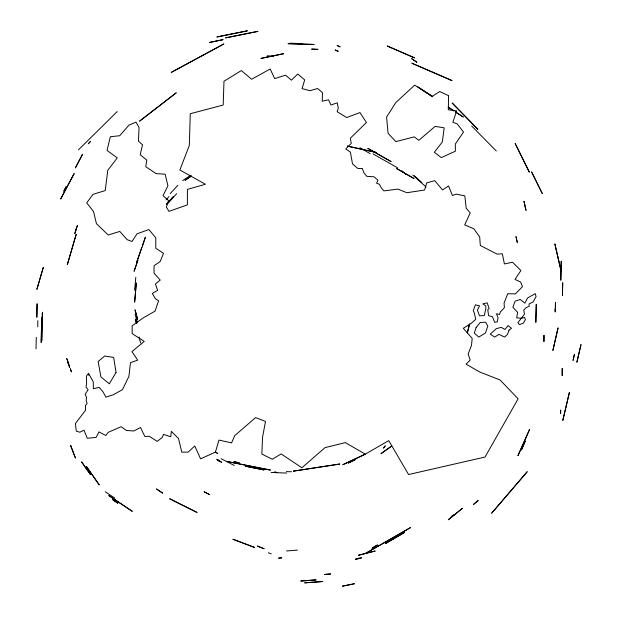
<?xml version="1.0" encoding="UTF-8"?>
<svg xmlns="http://www.w3.org/2000/svg" width="617" height="617" viewBox="0 0 617 617"><rect width="100%" height="100%" fill="white"/><g stroke="black" fill="none" stroke-linecap="round" stroke-linejoin="round"><path stroke-width="0.93" d="M36.002 348.806L36.303 337.391M289.99 43.198L301.898 43.591M271.156 472.452L286.635 473.054M286.319 471.65L291.579 471.743M249.067 466.876L253.78 467.786M467.293 332.872L469.56 323.902L467.377 332.887M215.402 452.099L218.989 440.098L231.56 442.89L234.722 435.648L255.615 417.578L265.487 421.442L262.572 437.168L261.839 454.035L272.274 459.264L281.121 453.904L301.883 467.786L325.036 447.626L345.343 442.628L365.31 454.158L388.725 440.623L408.593 474.542L485.039 457.043L518.118 398.813L500.063 379.979L480.057 372.167L466.097 364.2L470.177 360.004L468.126 354.019L471.511 345.304L472.175 338.363L463.29 328.267L470.887 323.609L475.738 319.367L474.296 312.85L473.293 310.729L475.36 304.806L479.548 305.878L477.411 310.066L479.494 315.85L484.291 315.58L485.826 308.593L485.849 305.885L482.818 303.873L487.199 302.87L489.111 308.485L487.754 309.703L488.625 315.711L492.435 316.691L494.695 322.321L497.256 321.897L498.066 317.724L496.461 313.768L499.562 314.477L500.364 311.878L504.39 307.729L504.081 303.04L507.752 293.715L515.38 293.931L522.476 286.635L520.601 282.015L515.025 279.432L520.887 270.531L512.55 262.217L504.405 263.953L502.354 253.811L497.14 254.135L480.319 245.497L479.687 236.928L473.871 228.791L464.694 224.927L470.231 212.873L466.213 208.284L464.817 195.89L456.241 194.124L452.408 195.496L448.544 185.964L442.505 189.92L434.738 180.634L426.679 182.917L424.589 190.028L406.865 192.72L397.903 189.111L383.782 190.9L380.967 187.367L379.347 184.213L376.625 183.249L377.928 180.149L374.018 176.809L366.714 176.315L363.66 172.344L362.372 168.449L357.891 168.51L352.508 163.914L350.387 152.121L345.79 148.936L351.25 143.422L350.333 138.208L366.436 122.528L359.958 112.564L346.661 117.562L337.152 111.669L338.27 108.106L337.252 102.815L330.982 105.044L328.545 99.792L322.251 101.227L322.49 92.689L317.585 88.493L309.973 90.73L302.045 88.601L304.698 79.932L297.756 74.001L291.409 80.179L285.578 75.197L274.665 78.59L270.177 69.004L251.589 79.277L241.37 70.546L223.979 81.243L223.192 105.044L190.26 113.736L189.319 145.381L179.871 170.014L205.446 184.252L187.391 189.419L187.391 204.89L168.911 211.376L166.382 207.057L168.51 200.51L163.035 195.666L167.917 185.779L165.14 174.195L156.109 173.608L145.751 166.698L146.769 160.112L140.213 154.674L142.527 144.856L138.416 141.108L139.056 127.511L135.995 122.12L129.03 125.066L119.675 135.748L110.343 136.719L107.05 150.417L117.261 157.89L107.759 170.323L105.237 190.576L93.059 194.316L86.712 202.846L93.522 211.5L96.445 223.693L108.23 235.015L119.791 231.437L127.218 239.704L132.023 241.486L136.997 233.843L148.851 229.547L155.785 237.769L155.785 248.281L163.513 253.325L160.227 261.477L154.049 265.765L154.049 273.2L160.227 280.079L155.407 283.967L157.643 290.283L152.291 293.491L155.407 298.697L158.6 300.749L155.068 311.115L143.506 317.709L132.161 325.776L132.192 333.635L144.231 341.402L131.945 351.613L137.684 360.143L130.457 362.696L128.922 376.362L122.49 389.605L113.358 394.749L105.931 397.147L103 391.849L99.16 387.391L93.383 388.749L93.283 381.815L88.524 373.378L86.395 376.008L86.619 383.041L86.025 387.237L88.123 389.659L85.154 394.263L86.557 397.495L86.164 400.34L87.066 403.611L85.447 405.446L85.57 410.228L75.428 423.509L76.261 431.098L79.832 432.216L83.989 430.219L87.305 438.278L96.098 437.422L98.975 431.877L105.823 435.525L108.122 432.355L121.14 426.733L126.4 430.458L133.889 430.974L140.506 427.496L144.833 436.45L149.414 436.319L157.25 441.417L162.371 437.291L163.397 434.422L170.762 436.736L171.349 431.345L178.521 438.502L181.768 452.138L188.123 452.138L194.748 445.991L200.594 458.832L215.402 452.099L217.793 453.526L215.387 452.053M268.295 552.778L271.241 553.819M221.133 458.716L234.267 465.449M359.881 147.725L370.223 153.679M373.007 153.911L397.603 167.824M105.306 491.772L114.793 498.12M166.019 199.862L168.965 196.615M166.713 203.865L173.215 196.823L166.783 203.926M166.798 204.589L176.647 193.723M401.891 170.77L405.785 174.295M412.796 175.081L426.023 186.959M414.308 175.714L421.897 182.593M471.658 125.945L496.292 151.003M391.733 445.929L380.92 453.726L391.78 445.998M190.468 175.436L182.64 180.588M191.386 176.03L185.038 180.226L191.432 176.1M135.123 314.516L137.506 322.791M140.614 342.921L138.964 336.975M37.814 320.686L37.76 326.794M135.794 277.311L134.946 287.09M134.815 287.591L134.645 290.275M347.394 146.082L376.308 152.445L347.379 146.167M76.608 227.796L74.773 233.627L77.434 225.375L75.968 229.956M432.656 96.761L417.925 87.012L432.293 96.645M448.266 107.096L453.888 110.821M455.392 111.816L463.344 117.076L455.338 111.901M448.212 107.181L453.834 110.906M177.92 185.231L170.176 193.638M117.207 111.569L78.452 149.846M394.101 538.402L389.25 541.163M136.573 323.501L135.408 319.282L136.496 323.524M88.524 373.378L88.671 375.283M297.479 550.109L286.504 550.958M448.536 95.658L448.335 109.78L456.696 110.875L452.855 122.243L457.282 123.948L463.521 132.046L455.323 144.062L455.377 151.18L441.309 157.613L434.337 152.268L442.343 141.956L444.186 127.85L435.147 126.385L418.789 140.337L414.254 136.858L395.813 141.648L388.062 133.249L386.597 117.022L395.821 102.553L414.701 85.123L432.417 96.237L439.682 91.532L448.536 95.658M37.082 303.857L36.835 317.146L37.082 303.857M41.725 317.639L41.185 342.342L41.725 317.639M42.403 312.31L41.755 340.653L42.403 312.31M267.161 56.116L273.269 56.378L267.161 56.116M288.185 43.684L313.96 44.463L288.185 43.684M311.755 49.113L317.863 49.368L311.755 49.113M536.266 304.343L535.841 322.251L536.266 304.343M555.169 308.731L555.177 311.855L555.169 308.731M555.447 302.716L555.4 307.729L555.447 302.716M561.246 261.284L560.799 280.087L561.246 261.284M562.704 282.879L562.442 295.412L562.704 282.879M136.272 283.126L134.668 301.991L136.272 283.126M517.57 312.325L516.714 317.817L521.681 318.287L524.643 317.439L525.36 319.575L523.37 323.177L519.475 324.588L517.887 322.699L524.45 314.238L523.748 310.112L525.892 307.806L529.178 306.279L529.101 303.957L533.127 301.906L536.08 296.63L535.232 293.638L527.682 297.926L524.866 303.178L520.254 299.5L515.095 301.158L512.866 307.258L517.57 312.325M226.493 461.385L270.339 470.054L226.493 461.385M234.005 461.724L239.149 462.812L234.005 461.724M245.365 466.151L263.922 469.938L245.365 466.151M274.773 472.044L277.388 472.645L274.773 472.044M558.046 327.982L552.886 350.379L558.046 327.982M574.358 354.628L573.093 360.32L574.358 354.628M569.375 392.535L562.827 420.308L569.375 392.535M580.983 344.672L576.903 362.117L580.983 344.672M43.229 267.616L36.912 289.28L43.229 267.616M76.184 234.375L67.346 264.577L76.184 234.375M476.131 327.403L474.288 333.126L478.777 337.075L485.479 332.964L487.816 326.069L485.587 322.213L480.196 322.506L476.131 327.403M509.01 330.118L507.536 334.383L504.575 337.075L499.022 334.383L494.633 337.075L490.284 334.136L496.292 328.622L501.266 327.396L504.984 329.493L508.053 325.575L511.524 328.306L509.01 330.118M141.879 247.317L136.812 261.955L141.879 247.317M145.327 237.26L142.342 246.252L145.327 237.26M137.846 260.343L134.128 271.148L137.846 260.343M233.025 539.273L254.59 547.441L233.025 539.273M257.474 546.076L264.014 548.729L257.474 546.076M335.278 50.008L338.108 51.334L335.278 50.008M337.206 45.527L340.036 46.853L337.206 45.527M387.314 46.036L414.447 57.828L387.314 46.036M411.971 63.25L451.929 80.565L411.971 63.25M529.579 429.455L517.987 455.616L529.579 429.455M525.214 441.124L521.535 449.847L525.214 441.124M169.76 498.791L196.939 512.388L169.76 498.791M204.258 491.857L209.687 494.664L204.258 491.857M82.493 154.373L75.428 167.816L82.493 154.373M66.034 186.858L63.859 191.147L66.034 186.858M74.102 173.624L60.713 198.913L74.102 173.624M367.94 148.396L390.993 161.538L367.94 148.396M396.785 168.611L413.907 178.49L396.785 168.611M116.05 372.421L109.332 383.813L100.926 376.941L98.134 361.523L104.743 356.009L113.644 357.42L116.05 372.421M216.906 459.565L219.128 461.069L216.906 459.565M218.094 460.004L221.542 462.28L218.094 460.004M411.755 58.723L416.791 62.178L411.755 58.723M108.924 495.605L132.169 511.292L108.924 495.605M112.734 499.677L117.762 503.163L112.734 499.677M156.641 489.011L162.549 493.083L156.641 489.011M385.185 445.914L383.527 448.027L385.185 445.914M527.134 471.804L491.695 513.167L527.134 471.804M90.514 141.447L88.362 143.715L90.514 141.447M452.246 103.085L477.82 129.246L452.246 103.085M462.349 508.354L448.366 519.715L462.349 508.354M478.09 500.595L473.386 504.505L478.09 500.595M176.13 92.889L139.619 121.125L176.13 92.889M81.691 462.025L88.216 471.38L81.691 462.025M86.611 466.722L99.175 484.8L86.611 466.722M88.632 471.828L90.352 474.427L88.632 471.828M377.38 545.019L372.12 548.135L377.38 545.019M410.328 527.689L365.272 553.588L410.328 527.689M404.567 532.425L385.548 543.508L404.567 532.425M453.896 514.994L451.235 516.63L453.896 514.994M223.77 44.008L171.31 72.366L223.77 44.008M515.218 143.607L529.293 172.035L515.218 143.607M531.638 172.012L542.297 193.591L531.638 172.012M365.048 454.228L342.782 464.709L365.079 454.305M355.662 459.395L348.366 463.012L355.662 459.395M66.783 358.608L68.903 364.338L66.783 358.608M67.986 362.788L69.636 367.3L67.986 362.788M70.361 368.873L71.402 371.82L70.361 368.873M70.654 445.52L75.39 457.937L70.654 445.52M135.061 309.942L137.614 319.413L135.061 309.942M375.097 551.035L358.462 555.254L375.097 551.035M523.987 201.343L526 210.289L523.987 201.343M516.005 236.65L517.247 242.319L516.005 236.65M554.899 244.008L557.444 255.214L554.899 244.008M557.591 255.8L561.138 271.249L557.591 255.8M247.263 30.85L217.007 36.943L247.263 30.85M257.844 31.382L225.645 37.861L257.844 31.382M222.992 39.673L209.394 42.473L222.992 39.673M283.573 53.718L261.068 58.384L283.573 53.718M354.32 583.759L342.551 586.15L354.32 583.759M339.705 464.046L293.399 471.133L339.705 464.046M361.493 557.884L356.757 558.693L361.493 557.884M358.446 558.647L355.369 559.21L358.446 558.647M281.792 557.814L278.683 558.123L281.792 557.814M330.573 573.957L324.488 574.473L330.573 573.957M315.997 579.887L300.857 581.021L315.997 579.887M322.737 581.515L304.775 582.841L322.737 581.515M543.986 335.347L543.947 341.456L543.986 335.347M562.218 368.55L562.195 375.606L562.218 368.55M560.66 410.158L560.591 413.282L560.66 410.158"/></g></svg>
